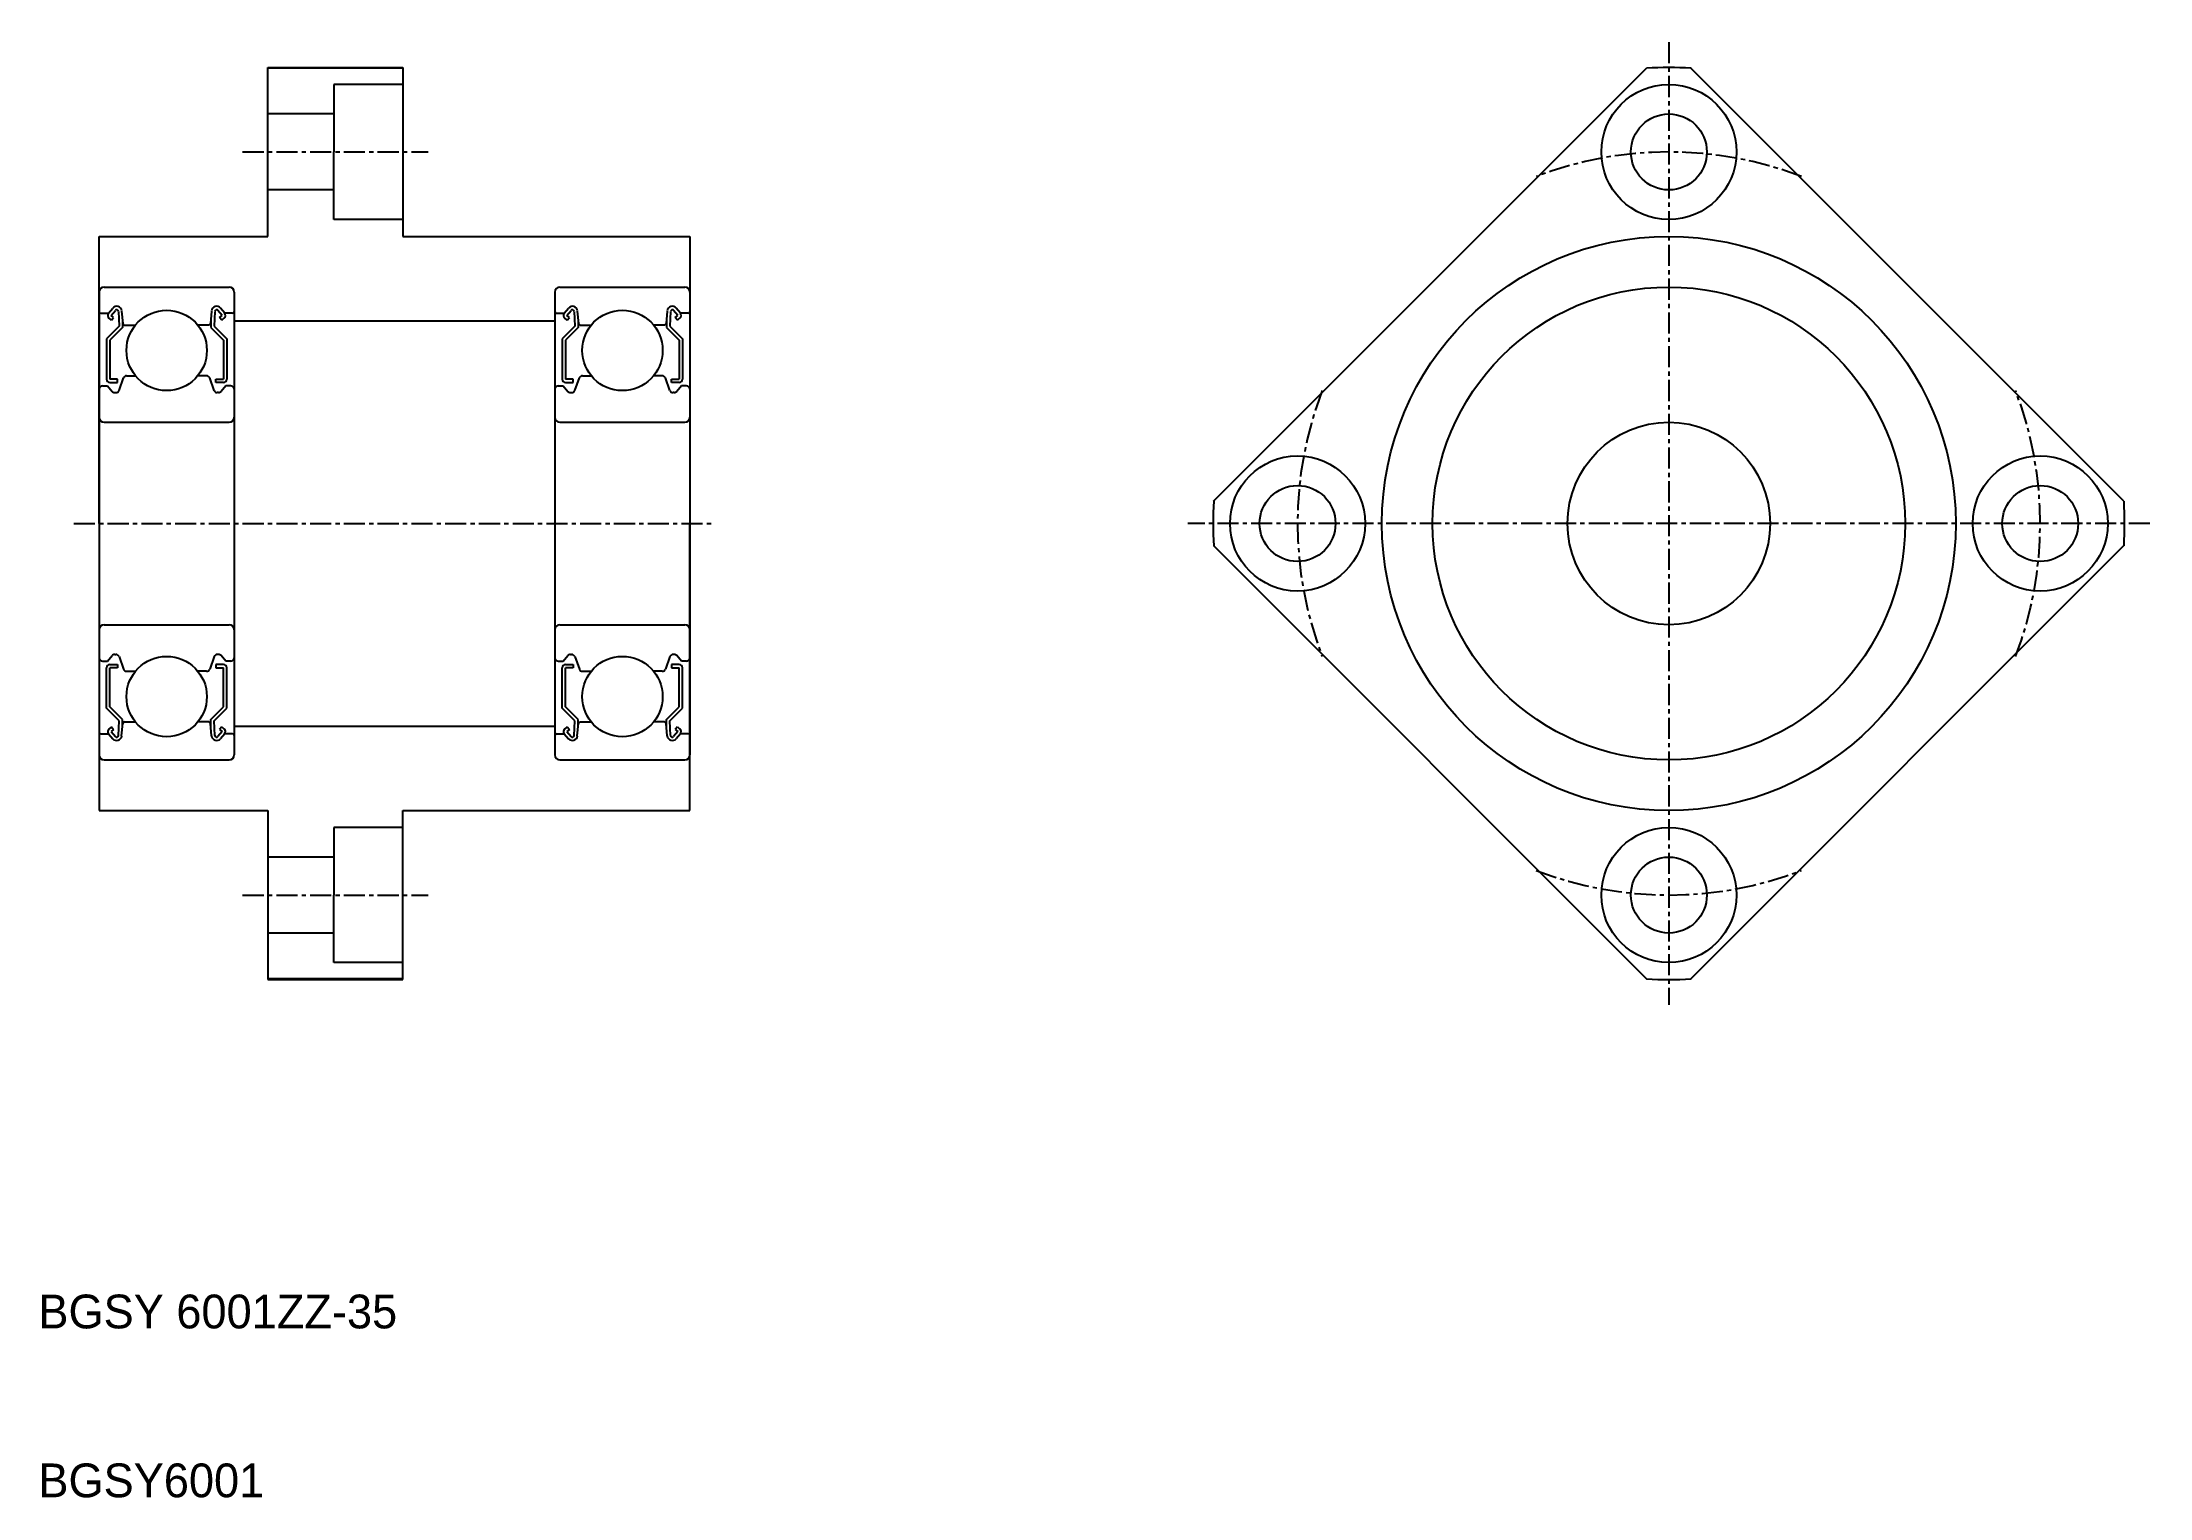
# Model space of a CAD drawing. Extents: x 135 to 260, y 71 to 157.
import ezdxf

# ---------------------------------------------------------------- set-up
doc = ezdxf.new("R2010")
doc.units = 0
doc.linetypes.add('CENTER', pattern=[2, 1.25, -0.25, 0.25, -0.25])
doc.linetypes.add('DASHED', pattern=[19.05, 12.7, -6.35])
doc.layers.get('0').update_dxf_attribs({"linetype": 'CONTINUOUS'})
doc.layers.add('CENTER', color=1, linetype='CENTER')

msp = doc.modelspace()

# ---------------------------------------------------------------- linework, layer by layer
for p, q in [((148.29, 155.71), (156.29, 155.71)), ((148.29, 145.71), (148.29, 155.71)), ((156.29, 155.68), (148.29, 155.68)), ((156.29, 155.71), (156.29, 145.71)), ((204.32, 130.03), (229.97, 155.68)), ((258.25, 130.03), (232.6, 155.68)), ((138.29, 128.71), (138.29, 145.71)), ((138.29, 145.71), (148.29, 145.71)), ((156.29, 145.71), (173.29, 145.71)), ((173.29, 145.71), (173.29, 128.71)), ((138.29, 142.41), (138.29, 115.01)), ((138.59, 142.71), (145.99, 142.71)), ((146.29, 142.41), (146.29, 115.01)), ((165.29, 142.41), (165.29, 115.01)), ((165.59, 142.71), (172.99, 142.71)), ((173.29, 142.41), (173.29, 115.01)), ((138.39, 141.16), (138.85, 141.16)), ((138.85, 141.16), (139.1, 141.46)), ((139, 141.03), (139.25, 141.33)), ((139.43, 141.27), (139.47, 140.39)), ((139.62, 141.29), (139.69, 140.55)), ((144.95, 141.29), (144.88, 140.55)), ((145.15, 141.27), (145.1, 140.39)), ((145.57, 141.03), (145.32, 141.33)), ((145.73, 141.16), (145.48, 141.46)), ((146.19, 141.16), (145.73, 141.16)), ((165.39, 141.16), (165.85, 141.16)), ((165.85, 141.16), (166.1, 141.46)), ((166, 141.03), (166.25, 141.33)), ((166.43, 141.27), (166.47, 140.39)), ((166.62, 141.29), (166.69, 140.55)), ((171.95, 141.29), (171.88, 140.55)), ((172.15, 141.27), (172.1, 140.39)), ((172.57, 141.03), (172.32, 141.33)), ((172.73, 141.16), (172.48, 141.46)), ((173.19, 141.16), (172.73, 141.16)), ((139.47, 140.39), (138.72, 139.64)), ((139.02, 140.75), (138.87, 140.88)), ((139.67, 140.31), (138.92, 139.56)), ((139.15, 140.9), (139, 141.03)), ((139.02, 140.75), (139.15, 140.9)), ((139.67, 140.78), (139.67, 140.31)), ((139.79, 140.46), (140.44, 140.46)), ((144.78, 140.46), (144.14, 140.46)), ((144.9, 140.78), (144.9, 140.31)), ((144.9, 140.31), (145.65, 139.56)), ((145.1, 140.39), (145.85, 139.64)), ((145.42, 140.9), (145.57, 141.03)), ((145.55, 140.75), (145.42, 140.9)), ((145.55, 140.75), (145.7, 140.88)), ((166.47, 140.39), (165.72, 139.64)), ((166.02, 140.75), (165.87, 140.88)), ((166.67, 140.31), (165.92, 139.56)), ((166.15, 140.9), (166, 141.03)), ((166.02, 140.75), (166.15, 140.9)), ((166.67, 140.78), (166.67, 140.31)), ((166.79, 140.46), (167.44, 140.46)), ((171.78, 140.46), (171.14, 140.46)), ((171.9, 140.78), (171.9, 140.31)), ((171.9, 140.31), (172.65, 139.56)), ((172.1, 140.39), (172.85, 139.64)), ((172.42, 140.9), (172.57, 141.03)), ((172.55, 140.75), (172.42, 140.9)), ((172.55, 140.75), (172.7, 140.88)), ((138.72, 139.64), (138.72, 137.26)), ((138.92, 139.56), (138.92, 137.26)), ((145.65, 139.56), (145.65, 137.26)), ((145.85, 139.64), (145.85, 137.26)), ((165.72, 139.64), (165.72, 137.26)), ((165.92, 139.56), (165.92, 137.26)), ((172.65, 139.56), (172.65, 137.26)), ((172.85, 139.64), (172.85, 137.26)), ((139.92, 137.46), (140.44, 137.46)), ((144.65, 137.46), (144.14, 137.46)), ((166.92, 137.46), (167.44, 137.46)), ((171.65, 137.46), (171.14, 137.46)), ((138.49, 136.86), (138.79, 136.86)), ((138.79, 136.86), (139.06, 136.53)), ((139.37, 137.26), (138.92, 137.26)), ((138.92, 137.06), (139.37, 137.06)), ((139.21, 136.46), (139.28, 136.46)), ((139.37, 137.06), (139.37, 137.26)), ((139.47, 136.59), (139.74, 137.33)), ((145.1, 136.59), (144.84, 137.33)), ((145.2, 137.26), (145.65, 137.26)), ((145.2, 137.06), (145.2, 137.26)), ((145.65, 137.06), (145.2, 137.06)), ((145.36, 136.46), (145.29, 136.46)), ((145.79, 136.86), (145.51, 136.53)), ((146.09, 136.86), (145.79, 136.86)), ((165.49, 136.86), (165.79, 136.86)), ((165.79, 136.86), (166.06, 136.53)), ((166.37, 137.26), (165.92, 137.26)), ((165.92, 137.06), (166.37, 137.06)), ((166.21, 136.46), (166.28, 136.46)), ((166.37, 137.06), (166.37, 137.26)), ((166.47, 136.59), (166.74, 137.33)), ((172.1, 136.59), (171.84, 137.33)), ((172.2, 137.26), (172.65, 137.26)), ((172.2, 137.06), (172.2, 137.26)), ((172.65, 137.06), (172.2, 137.06)), ((172.36, 136.46), (172.29, 136.46)), ((172.79, 136.86), (172.51, 136.53)), ((173.09, 136.86), (172.79, 136.86)), ((138.59, 134.71), (145.99, 134.71)), ((165.59, 134.71), (172.99, 134.71)), ((138.29, 128.71), (138.29, 111.71)), ((173.29, 111.71), (173.29, 128.71)), ((204.32, 127.4), (229.97, 101.74)), ((258.25, 127.4), (232.6, 101.74)), ((138.59, 122.71), (145.99, 122.71)), ((165.59, 122.71), (172.99, 122.71)), ((138.49, 120.56), (138.79, 120.56)), ((138.72, 117.78), (138.72, 120.16)), ((138.79, 120.56), (139.06, 120.89)), ((138.92, 120.36), (139.37, 120.36)), ((138.92, 117.86), (138.92, 120.16)), ((139.37, 120.16), (138.92, 120.16)), ((139.21, 120.96), (139.28, 120.96)), ((139.37, 120.36), (139.37, 120.16)), ((139.47, 120.83), (139.74, 120.09)), ((139.92, 119.96), (140.44, 119.96)), ((140.05, 119.96), (140.05, 119.96)), ((140.18, 119.96), (140.18, 119.96)), ((144.65, 119.96), (144.14, 119.96)), ((145.1, 120.83), (144.84, 120.09)), ((145.2, 120.36), (145.2, 120.16)), ((145.65, 120.36), (145.2, 120.36)), ((145.2, 120.16), (145.65, 120.16)), ((145.36, 120.96), (145.29, 120.96)), ((145.79, 120.56), (145.51, 120.89)), ((145.65, 117.86), (145.65, 120.16)), ((146.09, 120.56), (145.79, 120.56)), ((145.85, 117.78), (145.85, 120.16)), ((165.49, 120.56), (165.79, 120.56)), ((165.72, 117.78), (165.72, 120.16)), ((165.79, 120.56), (166.06, 120.89)), ((165.92, 120.36), (166.37, 120.36)), ((166.37, 120.16), (165.92, 120.16)), ((165.92, 117.86), (165.92, 120.16)), ((166.21, 120.96), (166.28, 120.96)), ((166.37, 120.36), (166.37, 120.16)), ((166.47, 120.83), (166.74, 120.09)), ((166.92, 119.96), (167.44, 119.96)), ((167.05, 119.96), (167.05, 119.96)), ((167.18, 119.96), (167.18, 119.96)), ((171.65, 119.96), (171.14, 119.96)), ((172.1, 120.83), (171.84, 120.09)), ((172.65, 120.36), (172.2, 120.36)), ((172.2, 120.36), (172.2, 120.16)), ((172.2, 120.16), (172.65, 120.16)), ((172.36, 120.96), (172.29, 120.96)), ((172.79, 120.56), (172.51, 120.89)), ((172.65, 117.86), (172.65, 120.16)), ((173.09, 120.56), (172.79, 120.56)), ((172.85, 117.78), (172.85, 120.16)), ((139.47, 117.03), (138.72, 117.78)), ((139.67, 117.11), (138.92, 117.86)), ((144.9, 117.11), (145.65, 117.86)), ((145.1, 117.03), (145.85, 117.78)), ((166.47, 117.03), (165.72, 117.78)), ((166.67, 117.11), (165.92, 117.86)), ((171.9, 117.11), (172.65, 117.86)), ((172.1, 117.03), (172.85, 117.78)), ((138.39, 116.26), (138.85, 116.26)), ((138.85, 116.26), (139.1, 115.96)), ((139.02, 116.67), (138.87, 116.54)), ((139.15, 116.52), (139, 116.39)), ((139, 116.39), (139.25, 116.09)), ((139.02, 116.67), (139.15, 116.52)), ((139.43, 116.15), (139.47, 117.03)), ((139.62, 116.13), (139.69, 116.87)), ((139.67, 116.64), (139.67, 117.11)), ((139.79, 116.96), (140.44, 116.96)), ((144.78, 116.96), (144.14, 116.96)), ((144.95, 116.13), (144.88, 116.87)), ((144.9, 116.64), (144.9, 117.11)), ((145.15, 116.15), (145.1, 117.03)), ((145.57, 116.39), (145.32, 116.09)), ((145.55, 116.67), (145.42, 116.52)), ((145.42, 116.52), (145.57, 116.39)), ((145.73, 116.26), (145.48, 115.96)), ((145.55, 116.67), (145.7, 116.54)), ((146.19, 116.26), (145.73, 116.26)), ((165.39, 116.26), (165.85, 116.26)), ((165.85, 116.26), (166.1, 115.96)), ((166.02, 116.67), (165.87, 116.54)), ((166.15, 116.52), (166, 116.39)), ((166, 116.39), (166.25, 116.09)), ((166.02, 116.67), (166.15, 116.52)), ((166.43, 116.15), (166.47, 117.03)), ((166.62, 116.13), (166.69, 116.87)), ((166.67, 116.64), (166.67, 117.11)), ((166.79, 116.96), (167.44, 116.96)), ((171.78, 116.96), (171.14, 116.96)), ((171.95, 116.13), (171.88, 116.87)), ((171.9, 116.64), (171.9, 117.11)), ((172.15, 116.15), (172.1, 117.03)), ((172.57, 116.39), (172.32, 116.09)), ((172.55, 116.67), (172.42, 116.52)), ((172.42, 116.52), (172.57, 116.39)), ((172.73, 116.26), (172.48, 115.96)), ((172.55, 116.67), (172.7, 116.54)), ((173.19, 116.26), (172.73, 116.26)), ((138.59, 114.71), (145.99, 114.71)), ((165.59, 114.71), (172.99, 114.71)), ((138.29, 111.71), (148.29, 111.71)), ((148.29, 111.71), (148.29, 101.71)), ((156.29, 111.71), (173.29, 111.71)), ((156.29, 101.71), (156.29, 111.71)), ((156.29, 101.74), (148.29, 101.74)), ((148.29, 101.71), (156.29, 101.71))]:
    msp.add_line(p, q)
at = {"color": 3, "linetype": 'DASHED'}
for p, q in [((152.19, 154.71), (152.19, 150.71)), ((156.29, 154.71), (152.19, 154.71)), ((152.19, 152.96), (148.29, 152.96)), ((152.19, 146.71), (152.19, 150.71)), ((152.19, 148.46), (148.29, 148.46)), ((156.29, 146.71), (152.19, 146.71)), ((156.29, 110.71), (152.19, 110.71)), ((152.19, 110.71), (152.19, 106.71)), ((152.19, 108.96), (148.29, 108.96)), ((152.19, 102.71), (152.19, 106.71)), ((152.19, 104.46), (148.29, 104.46)), ((156.29, 102.71), (152.19, 102.71))]:
    msp.add_line(p, q, dxfattribs=at)
at = {"color": 7, "linetype": 'CONTINUOUS'}
for p, q in [((146.29, 140.71), (165.29, 140.71)), ((146.29, 116.71), (165.29, 116.71))]:
    msp.add_line(p, q, dxfattribs=at)
for centre, radius in [((231.29, 150.71), 4), ((231.29, 150.71), 2.25), ((231.29, 128.71), 17), ((231.29, 128.71), 14), ((142.29, 138.96), 2.38), ((169.29, 138.96), 2.38), ((231.29, 128.71), 6), ((209.29, 128.71), 4), ((253.29, 128.71), 4), ((209.29, 128.71), 2.25), ((253.29, 128.71), 2.25), ((142.29, 118.46), 2.38), ((169.29, 118.46), 2.38), ((231.29, 106.71), 4), ((231.29, 106.71), 2.25)]:
    msp.add_circle(centre, radius)
for centre, radius, start, end in [((231.29, 128.71), 27, 87.2054, 92.7946), ((138.59, 142.41), 0.3, 90, 180), ((145.99, 142.41), 0.3, 0, 90), ((165.59, 142.41), 0.3, 90, 180), ((172.99, 142.41), 0.3, 0, 90), ((138.39, 141.26), 0.1, 180, 270), ((139, 141.03), 0.2, 140.002, 230.0863), ((139.33, 141.27), 0.3, 4.9968, 140.002), ((139.33, 141.27), 0.1, 2.8198, 140.0022), ((145.25, 141.27), 0.3, 39.998, 175.0032), ((145.25, 141.27), 0.1, 39.9978, 177.1802), ((145.57, 141.03), 0.2, 309.9137, 39.998), ((146.19, 141.26), 0.1, 270, 0), ((165.39, 141.26), 0.1, 180, 270), ((166, 141.03), 0.2, 140.002, 230.0863), ((166.33, 141.27), 0.3, 4.9968, 140.002), ((166.33, 141.27), 0.1, 2.8198, 140.0022), ((172.25, 141.27), 0.3, 39.998, 175.0032), ((172.25, 141.27), 0.1, 39.9978, 177.1802), ((172.57, 141.03), 0.2, 309.9137, 39.998), ((173.19, 141.26), 0.1, 270, 0), ((139.79, 140.56), 0.1, 184.9968, 269.9991), ((144.78, 140.56), 0.1, 270.0009, 355.0032), ((166.79, 140.56), 0.1, 184.9968, 269.9991), ((171.78, 140.56), 0.1, 270.0009, 355.0032), ((139.92, 137.26), 0.2, 90, 159.9916), ((144.65, 137.26), 0.2, 20.0084, 90), ((166.92, 137.26), 0.2, 90, 159.9916), ((171.65, 137.26), 0.2, 20.0084, 90), ((138.49, 136.66), 0.2, 90, 180), ((138.92, 137.26), 0.2, 180, 270), ((139.21, 136.66), 0.2, 219.9952, 270), ((139.28, 136.66), 0.2, 270, 339.9916), ((145.29, 136.66), 0.2, 200.0084, 270), ((145.36, 136.66), 0.2, 270, 320.0048), ((145.65, 137.26), 0.2, 270, 0), ((146.09, 136.66), 0.2, 0, 90), ((165.49, 136.66), 0.2, 90, 180), ((165.92, 137.26), 0.2, 180, 270), ((166.21, 136.66), 0.2, 219.9952, 270), ((166.28, 136.66), 0.2, 270, 339.9916), ((172.29, 136.66), 0.2, 200.0084, 270), ((172.36, 136.66), 0.2, 270, 320.0048), ((172.65, 137.26), 0.2, 270, 0), ((173.09, 136.66), 0.2, 0, 90), ((138.59, 135.01), 0.3, 180, 270), ((145.99, 135.01), 0.3, 270, 0), ((165.59, 135.01), 0.3, 180, 270), ((172.99, 135.01), 0.3, 270, 0), ((231.29, 128.71), 27, 177.2054, 182.7946), ((231.29, 128.71), 27, 357.2054, 2.7946), ((138.59, 122.41), 0.3, 90, 180), ((145.99, 122.41), 0.3, 0, 90), ((165.59, 122.41), 0.3, 90, 180), ((172.99, 122.41), 0.3, 0, 90), ((138.49, 120.76), 0.2, 180, 270), ((138.92, 120.16), 0.2, 90, 180), ((139.21, 120.76), 0.2, 90, 140.0048), ((139.28, 120.76), 0.2, 20.0084, 90), ((139.92, 120.16), 0.2, 200.0084, 270), ((144.65, 120.16), 0.2, 270, 339.9916), ((145.29, 120.76), 0.2, 90, 159.9916), ((145.36, 120.76), 0.2, 39.9952, 90), ((145.65, 120.16), 0.2, 0, 90), ((146.09, 120.76), 0.2, 270, 0), ((165.49, 120.76), 0.2, 180, 270), ((165.92, 120.16), 0.2, 90, 180), ((166.21, 120.76), 0.2, 90, 140.0048), ((166.28, 120.76), 0.2, 20.0084, 90), ((166.92, 120.16), 0.2, 200.0084, 270), ((171.65, 120.16), 0.2, 270, 339.9916), ((172.29, 120.76), 0.2, 90, 159.9916), ((172.36, 120.76), 0.2, 39.9952, 90), ((172.65, 120.16), 0.2, 0, 90), ((173.09, 120.76), 0.2, 270, 0), ((138.39, 116.16), 0.1, 90, 180), ((139, 116.39), 0.2, 129.9137, 219.998), ((139.33, 116.16), 0.1, 219.9978, 357.1802), ((139.79, 116.86), 0.1, 90.0009, 175.0032), ((144.78, 116.86), 0.1, 4.9968, 89.9991), ((145.25, 116.16), 0.1, 182.8198, 320.0022), ((145.57, 116.39), 0.2, 320.002, 50.0863), ((146.19, 116.16), 0.1, 0, 90), ((165.39, 116.16), 0.1, 90, 180), ((166, 116.39), 0.2, 129.9137, 219.998), ((166.33, 116.16), 0.1, 219.9978, 357.1802), ((166.79, 116.86), 0.1, 90.0009, 175.0032), ((171.78, 116.86), 0.1, 4.9968, 89.9991), ((172.25, 116.16), 0.1, 182.8198, 320.0022), ((172.57, 116.39), 0.2, 320.002, 50.0863), ((173.19, 116.16), 0.1, 0, 90), ((138.59, 115.01), 0.3, 180, 270), ((139.33, 116.16), 0.3, 219.998, 355.0032), ((145.25, 116.16), 0.3, 184.9968, 320.002), ((145.99, 115.01), 0.3, 270, 0), ((165.59, 115.01), 0.3, 180, 270), ((166.33, 116.16), 0.3, 219.998, 355.0032), ((172.25, 116.16), 0.3, 184.9968, 320.002), ((172.99, 115.01), 0.3, 270, 0), ((231.29, 128.71), 27, 267.2054, 272.7946)]:
    msp.add_arc(centre, radius, start, end)
at = {"layer": 'CENTER', "color": 1, "linetype": 'CENTER'}
for p, q in [((231.29, 157.21), (231.29, 100.21)), ((146.79, 150.71), (157.79, 150.71)), ((136.79, 128.71), (174.79, 128.71)), ((259.79, 128.71), (202.79, 128.71)), ((146.79, 106.71), (157.79, 106.71))]:
    msp.add_line(p, q, dxfattribs=at)
for start, end in [(69.0486, 110.9514), (159.0486, 200.9514), (339.0486, 20.9514), (249.0486, 290.9514)]:
    msp.add_arc((231.29, 128.71), 22, start, end, dxfattribs=at)

# ---------------------------------------------------------------- texts
for s, p in [('BGSY 6001ZZ-35', (134.69, 81.05)), ('BGSY6001', (134.69, 71.05))]:
    msp.add_text(s, height=2).set_placement(p)

doc.saveas('drawing.dxf')
